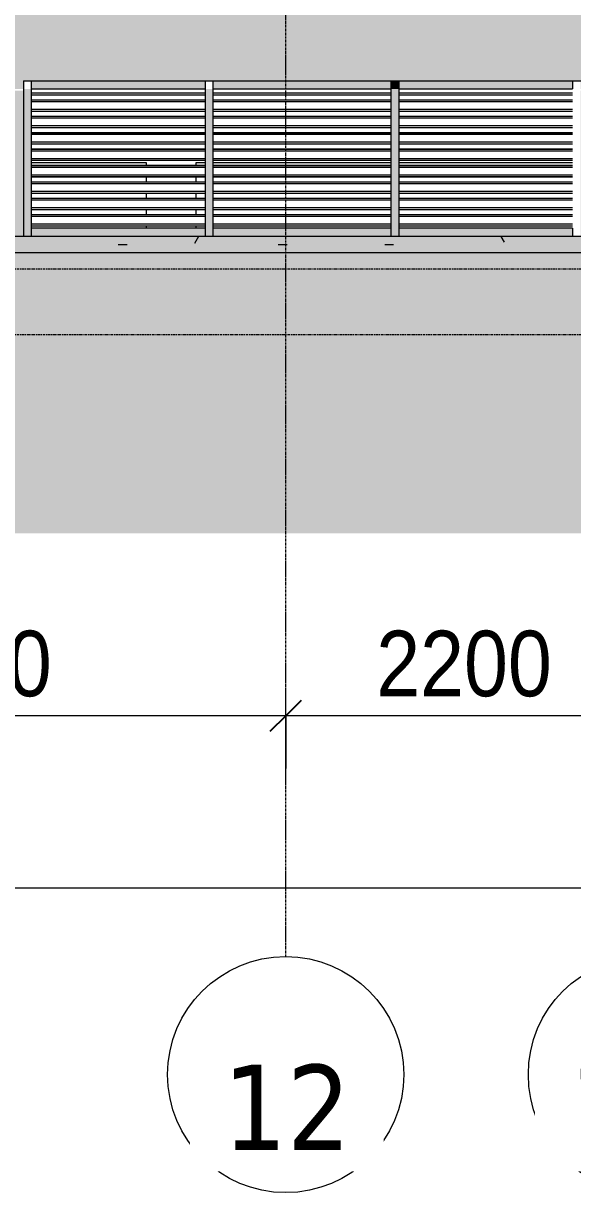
# Model space of a CAD drawing. Header units: millimetres. Extents: x -134153 to 99383, y -5233 to 35400.
# Drawn here: x -109753 to -106403, y -5233 to 1900 of the extents above; entities that cross this region are included whole.
import ezdxf

# ---------------------------------------------------------------- set-up
doc = ezdxf.new("R2010")
doc.units = ezdxf.units.MM
doc.linetypes.add('Centre', pattern=[31.75, 6.35, -4.7625, 15.875, -4.7625])
doc.linetypes.add('Grid Line', pattern=[22.225, 12.7, -3.175, 3.175, -3.175])
for name, color, linetype, lineweight in [('0-1', 7, 'Continuous', 5), ('A-ANNO-DIMS', 211, 'Continuous', 9), ('A-ANNO-DIMS-160', 211, 'Continuous', 9), ('A-DETL-GENF-2', 9, 'Continuous', 9), ('A-DETL-THIN', 151, 'Continuous', 9), ('A-FLOR-LEVL-2', 51, 'Centre', 9), ('A-GLAZ-CWMG', 51, 'Continuous', 9), ('A-WALL', 113, 'Continuous', 9), ('A-WALL-PATT', 111, 'Continuous', 9), ('A-WALL-PATT-2', 111, 'Continuous', 5), ('S-COLS-1', 7, 'Continuous', 9), ('S-GRID-1', 1, 'Grid Line', 9), ('S-GRID-IDEN', 1, 'Continuous', 9)]:
    doc.layers.add(name, color=color, linetype=linetype, lineweight=lineweight)
doc.styles.add('Tahoma_B_1', font='tahomabd_0.ttf', dxfattribs={"height": 520})
doc.styles.add('UTM Avo', font='UTM Avo.ttf', dxfattribs={"width": 0.9, "height": 400})
doc.dimstyles.new('1_Dim_chi_tiet_2_5', dxfattribs={"dimscale": 304.8, "dimtxt": 399.720379, "dimasz": 0.629921, "dimexe": 0.524934, "dimexo": 0.0625, "dimgap": 0.052493, "dimtad": 1, "dimdec": 0, "dimrnd": 5, "dimzin": 0, "dimdsep": 46, "dimtxsty": 'UTM Avo', "dimblk1": 'OBLIQUE', "dimblk2": 'OBLIQUE', "dimsah": 1, "dimcen": 0.09, "dimdle": 0.524934, "dimazin": 0, "dimtfac": 1, "dimtdec": 4, "dimtix": 1, "dimtmove": 0, "dimatfit": 3, "dimfxl": 1.049869, "dimfxlon": 1, "dimtvp": 1, "dimtolj": 1, "dimtzin": 0, "dimarcsym": 2})

# ---------------------------------------------------------------- blocks, each defined once
blk = doc.blocks.new('NCV_TKTC_KET CAU_rvt-1-TKCS_MẶT ĐỨNG HƯỚNG BẮC')
at = {"layer": 'S-COLS-1'}
blk.add_line((-109752.5, 1550), (-109752.5, 600), dxfattribs=at)
blk = doc.blocks.new('Rectangular Mullion - 50 x 100mm-3802493-TKCS_MẶT ĐỨNG HƯỚNG BẮC')
at = {"layer": 'A-GLAZ-CWMG'}
blk.add_hatch(color=256, dxfattribs=at).paths.add_polyline_path([(-106768.4, 1500), (-106402.6, 1500), (-106402.6, 1550), (-107460.9, 1549), (-107460.9, 1500), (-107165, 1500)])
for p, q in [((-107460.9, 1500), (-107460.9, 1550)), ((-107460.9, 1500), (-106402.6, 1500)), ((-106402.6, 1550), (-106402.6, 1500))]:
    blk.add_line(p, q, dxfattribs=at)
blk = doc.blocks.new('Rectangular Mullion - 50 x 100mm-3802494-TKCS_MẶT ĐỨNG HƯỚNG BẮC')
at = {"layer": 'A-GLAZ-CWMG'}
blk.add_hatch(color=256, dxfattribs=at).paths.add_polyline_path([(-108355, 1500), (-107510.9, 1500), (-107510.9, 1550), (-108594.3, 1549), (-108594.3, 1500)])
for p, q in [((-108594.3, 1500), (-108594.3, 1550)), ((-108594.3, 1500), (-107510.9, 1500)), ((-107510.9, 1550), (-107510.9, 1500))]:
    blk.add_line(p, q, dxfattribs=at)
blk = doc.blocks.new('Rectangular Mullion - 50 x 100mm-3802495-TKCS_MẶT ĐỨNG HƯỚNG BẮC')
at = {"layer": 'A-GLAZ-CWMG'}
blk.add_hatch(color=256, dxfattribs=at).paths.add_polyline_path([(-107510.9, 600), (-107510.9, 650), (-108594.3, 650), (-108594.3, 600), (-107561.7, 600)])
for p, q in [((-108594.3, 600), (-108594.3, 650)), ((-107510.9, 650), (-108594.3, 650)), ((-107510.9, 650), (-107510.9, 600))]:
    blk.add_line(p, q, dxfattribs=at)
blk = doc.blocks.new('Rectangular Mullion - 50 x 100mm-3802496-TKCS_MẶT ĐỨNG HƯỚNG BẮC')
at = {"layer": 'A-GLAZ-CWMG'}
blk.add_hatch(color=256, dxfattribs=at).paths.add_polyline_path([(-106768.4, 600), (-106402.6, 600), (-106402.6, 650), (-107460.9, 650), (-107460.9, 600), (-107165, 600)])
for p, q in [((-107460.9, 600), (-107460.9, 650)), ((-106402.6, 650), (-107460.9, 650)), ((-106402.6, 650), (-106402.6, 600))]:
    blk.add_line(p, q, dxfattribs=at)
blk = doc.blocks.new('Rectangular Mullion - MULLION LA SACH-3802497-TKCS_MẶT ĐỨNG HƯỚNG BẮC')
at = {"layer": 'A-GLAZ-CWMG'}
for p, q in [((-108594.3, 734.3), (-107510.9, 734.3)), ((-108594.3, 733.3), (-107510.9, 733.3)), ((-108594.3, 733.2), (-107510.9, 733.2)), ((-108594.3, 723.5), (-107510.9, 723.5)), ((-108594.3, 676.5), (-107510.9, 676.5)), ((-108594.3, 665), (-107510.9, 665)), ((-108594.3, 664.8), (-107510.9, 664.8))]:
    blk.add_line(p, q, dxfattribs=at)
blk = doc.blocks.new('Rectangular Mullion - MULLION LA SACH-3802498-TKCS_MẶT ĐỨNG HƯỚNG BẮC')
at = {"layer": 'A-GLAZ-CWMG'}
for p, q in [((-107460.9, 734.3), (-106402.6, 734.3)), ((-107460.9, 733.3), (-106402.6, 733.3)), ((-107460.9, 733.2), (-106402.6, 733.2)), ((-107460.9, 723.5), (-106402.6, 723.5)), ((-107460.9, 676.5), (-106402.6, 676.5)), ((-107460.9, 665), (-106402.6, 665)), ((-107460.9, 664.8), (-106402.6, 664.8))]:
    blk.add_line(p, q, dxfattribs=at)
blk = doc.blocks.new('Rectangular Mullion - MULLION LA SACH-V136-TKCS_MẶT ĐỨNG HƯỚNG BẮC')
at = {"layer": 'A-GLAZ-CWMG'}
for p, q in [((-108594.3, 1476.5), (-107510.9, 1476.5)), ((-108594.3, 1465), (-107510.9, 1465)), ((-108594.3, 1464.8), (-107510.9, 1464.8))]:
    blk.add_line(p, q, dxfattribs=at)
blk = doc.blocks.new('Rectangular Mullion - MULLION LA SACH-V137-TKCS_MẶT ĐỨNG HƯỚNG BẮC')
at = {"layer": 'A-GLAZ-CWMG'}
for p, q in [((-107460.9, 1476.5), (-106402.6, 1476.5)), ((-107460.9, 1465), (-106402.6, 1465)), ((-107460.9, 1464.8), (-106402.6, 1464.8))]:
    blk.add_line(p, q, dxfattribs=at)
blk = doc.blocks.new('Rectangular Mullion - 50 x 100mm-3089657-TKCS_MẶT ĐỨNG HƯỚNG BẮC')
at = {"layer": 'A-GLAZ-CWMG'}
blk.add_hatch(color=256, dxfattribs=at).paths.add_polyline_path([(-121177.5, 600), (-121177.5, 700), (-121227.5, 700), (-121227.5, 600)])
for p, q in [((-121227.5, 700), (-121227.5, 600)), ((-121177.5, 600), (-121177.5, 700))]:
    blk.add_line(p, q, dxfattribs=at)
blk = doc.blocks.new('Rectangular Mullion - 50 x 100mm-3089658-TKCS_MẶT ĐỨNG HƯỚNG BẮC')
at = {"layer": 'A-GLAZ-CWMG'}
blk.add_hatch(color=256, dxfattribs=at).paths.add_polyline_path([(-121177.5, 700), (-121177.5, 800), (-121227.5, 800), (-121227.5, 700)])
for p, q in [((-121227.5, 800), (-121227.5, 700)), ((-121177.5, 700), (-121177.5, 800))]:
    blk.add_line(p, q, dxfattribs=at)
blk = doc.blocks.new('Rectangular Mullion - 50 x 100mm-3089659-TKCS_MẶT ĐỨNG HƯỚNG BẮC')
at = {"layer": 'A-GLAZ-CWMG'}
blk.add_hatch(color=256, dxfattribs=at).paths.add_polyline_path([(-113552.6, 1500), (-113552.6, 1550), (-113602.6, 1549), (-113602.6, 1500)])
for p, q in [((-113602.6, 1550), (-113602.6, 1500)), ((-113552.6, 1500), (-113552.6, 1550))]:
    blk.add_line(p, q, dxfattribs=at)
blk = doc.blocks.new('Rectangular Mullion - 50 x 100mm-3089669-TKCS_MẶT ĐỨNG HƯỚNG BẮC')
at = {"layer": 'A-GLAZ-CWMG'}
blk.add_hatch(color=256, dxfattribs=at).paths.add_polyline_path([(-122252.5, 600), (-122202.5, 600), (-122202.5, 700), (-122252.5, 700)])
blk.add_line((-122202.5, 600), (-122202.5, 700), dxfattribs=at)
blk = doc.blocks.new('Rectangular Mullion - 50 x 100mm-3089670-TKCS_MẶT ĐỨNG HƯỚNG BẮC')
at = {"layer": 'A-GLAZ-CWMG'}
blk.add_hatch(color=256, dxfattribs=at).paths.add_polyline_path([(-122202.5, 700), (-122202.5, 800), (-122252.5, 800), (-122252.5, 700)])
blk.add_line((-122202.5, 700), (-122202.5, 800), dxfattribs=at)
blk = doc.blocks.new('Grid - M_Grid Head - Circle-353313-TKCS_MẶT ĐỨNG HƯỚNG BẮC')
at = {"layer": 'S-GRID-IDEN'}
blk.add_circle((-33652.6, -4512.7), 720, dxfattribs=at)
blk = doc.blocks.new('DIMBLOCK67-TKCS_MẶT ĐỨNG HƯỚNG BẮC')
at = {"layer": 'A-ANNO-DIMS-160'}
for p, q in [((-108152.6, -2644.5), (-108152.6, -2164.5)), ((-105952.6, -2644.5), (-105952.6, -2164.5)), ((-105952.6, -2324.5), (-108152.6, -2324.5)), ((-108152.6, -2324.5), (-108152.6, -2644.5)), ((-105952.6, -2324.5), (-105952.6, -2644.5))]:
    blk.add_line(p, q, dxfattribs=at)
at = {"layer": 'A-ANNO-DIMS-160', "lineweight": 25}
for p, q in [((-108152.6, -2324.5), (-108056.6, -2228.5)), ((-105952.6, -2324.5), (-105856.6, -2228.5)), ((-108152.6, -2324.5), (-108248.6, -2420.5)), ((-105952.6, -2324.5), (-106048.6, -2420.5))]:
    blk.add_line(p, q, dxfattribs=at)
at = {"layer": 'A-ANNO-DIMS-160', "color": 0, "insert": (-107600.3, -1804.9), "char_height": 400, "width": 1314.636, "attachment_point": 1, "line_spacing_factor": 1.110334, "style": 'UTM Avo'}
blk.add_mtext('2200', dxfattribs=at)
blk = doc.blocks.new('_Oblique')
at = {"color": 0, "linetype": 'ByBlock', "lineweight": -2}
blk.add_line((-0.5, -0.5), (0.5, 0.5), dxfattribs=at)
blk = doc.blocks.new('DIMBLOCK68-TKCS_MẶT ĐỨNG HƯỚNG BẮC')
at = {"layer": 'A-ANNO-DIMS-160'}
for p, q in [((-112052.6, -2644.5), (-112052.6, -2164.5)), ((-108152.6, -2644.5), (-108152.6, -2164.5)), ((-108152.6, -2324.5), (-112052.6, -2324.5)), ((-112052.6, -2324.5), (-112052.6, -2644.5)), ((-108152.6, -2324.5), (-108152.6, -2644.5))]:
    blk.add_line(p, q, dxfattribs=at)
at = {"layer": 'A-ANNO-DIMS-160', "lineweight": 25}
for p, q in [((-112052.6, -2324.5), (-111956.6, -2228.5)), ((-108152.6, -2324.5), (-108056.6, -2228.5)), ((-112052.6, -2324.5), (-112148.6, -2420.5)), ((-108152.6, -2324.5), (-108248.6, -2420.5))]:
    blk.add_line(p, q, dxfattribs=at)
at = {"layer": 'A-ANNO-DIMS-160', "color": 0, "insert": (-110650.4, -1804.9), "char_height": 400, "width": 1314.636, "attachment_point": 1, "line_spacing_factor": 1.110334, "style": 'UTM Avo'}
blk.add_mtext('3900', dxfattribs=at)
blk = doc.blocks.new('DIMBLOCK74-TKCS_MẶT ĐỨNG HƯỚNG BẮC')
at = {"layer": 'A-ANNO-DIMS-160'}
for p, q in [((-127252.6, -3694.5), (-127252.6, -3214.5)), ((-33652.6, -3694.5), (-33652.6, -3214.5)), ((-33492.6, -3374.5), (-127412.6, -3374.5)), ((-127252.6, -3374.5), (-127252.6, -3694.5)), ((-33652.6, -3374.5), (-33652.6, -3694.5))]:
    blk.add_line(p, q, dxfattribs=at)
at = {"layer": 'A-ANNO-DIMS-160', "lineweight": 25}
for p, q in [((-127252.6, -3374.5), (-127156.6, -3278.5)), ((-33652.6, -3374.5), (-33556.6, -3278.5)), ((-127252.6, -3374.5), (-127348.6, -3470.5)), ((-33652.6, -3374.5), (-33748.6, -3470.5))]:
    blk.add_line(p, q, dxfattribs=at)
at = {"layer": 'A-ANNO-DIMS-160', "color": 0, "insert": (-81137.3, -2854.9), "char_height": 400, "width": 1643.295, "attachment_point": 1, "line_spacing_factor": 1.110334, "style": 'UTM Avo'}
blk.add_mtext('93600', dxfattribs=at)

msp = doc.modelspace()

# ---------------------------------------------------------------- hatches: boundary and pattern name
at = {"layer": 'A-DETL-GENF-2'}
h = msp.add_hatch(dxfattribs=at)
h.set_pattern_fill('FP_29', color=256, style=0, pattern_type=2)
h.set_pattern_definition([(0, (-81864.44, 1200), (774.192, 774.192), [774.192, -774.192]), (0, (-81864.44, 1490.3), (774.192, 774.192), [774.192, -774.192]), (0, (-81864.44, 1780.64), (774.192, 774.192), [774.192, -774.192]), (90, (-81767.7, 1877.4), (-774.192, 774.192), [774.192, -774.192]), (90, (-81477.35, 1877.4), (-774.192, 774.192), [774.192, -774.192]), (90, (-81187, 1877.4), (-774.192, 774.192), [774.192, -774.192])])
h.paths.add_polyline_path([(-131360.5, -1211), (-29819, -1211), (-29819, 500), (-131360.5, 500), (-131360.5, -659)])
at = {"layer": 'A-WALL-PATT'}
h = msp.add_hatch(dxfattribs=at)
h.set_pattern_fill('FP_12', color=256, style=0, pattern_type=2)
h.set_pattern_definition([(0, (-81864.44, 1200), (1300.48, 325.12), [53.645, -921.715, 53.645, -6123.635]), (0, (-81864.44, 1200), (1300.48, 325.12), [-1029.005, -921.715, 53.645, -1897.075, -3251.2]), (0, (-81864.44, 1200), (1300.48, 325.12), [-3901.44, 53.645, -921.715, 53.645, -2222.195]), (0, (-81864.44, 1200), (1300.48, 325.12), [-4930.445, -596.595, 53.645, -1571.955]), (120, (-81376.76, 1362.56), (-931.8022, 963.6887), [53.645, -921.715, -6177.28]), (120, (-81376.76, 1362.56), (-931.8022, 963.6887), [-975.36, 53.645, -921.715, -5201.92]), (120, (-81376.76, 1362.56), (-931.8022, 963.6887), [-1950.72, 53.645, -1897.075, -3251.2]), (120, (-81376.76, 1362.56), (-931.8022, 963.6887), [-3901.44, 53.645, -921.715, -2275.84]), (120, (-81376.76, 1362.56), (-931.8022, 963.6887), [-4876.8, 53.645, -596.595, -1625.6]), (120, (-81376.76, 1362.56), (-931.8022, 963.6887), [-5527.04, 53.645, -1571.955]), (240, (-81214.2, 2012.8), (-368.6778, -1288.8087), [53.645, -921.715, -6177.28]), (240, (-81214.2, 2012.8), (-368.6778, -1288.8087), [-975.36, 53.645, -921.715, -5201.92]), (240, (-81214.2, 2012.8), (-368.6778, -1288.8087), [-1950.72, 53.645, -1897.075, -3251.2]), (240, (-81214.2, 2012.8), (-368.6778, -1288.8087), [-3901.44, 53.645, -921.715, -2275.84]), (240, (-81214.2, 2012.8), (-368.6778, -1288.8087), [-4876.8, 53.645, -596.595, -1625.6]), (240, (-81214.2, 2012.8), (-368.6778, -1288.8087), [-5527.04, 53.645, -1571.955])])
h.paths.add_polyline_path([(-100422, 500), (-100352.6, 500), (-100352.6, 600), (-114962.6, 600), (-114962.6, 500), (-101215.3, 500)])
h = msp.add_hatch(dxfattribs=at)
h.set_pattern_fill('FP_21', color=256, style=0, pattern_type=2)
h.set_pattern_definition([(349.695, (-100163.59, 869.39), (3657.59817, -609.61005), [68.155, -6747.38]), (0, (-100096.53, 857.2), (609.6, 609.6), [67.056, -542.544]), (18.435, (-100029.48, 857.2), (1219.1992, 609.6016), [57.832, -1869.893]), (172.875, (-99974.61, 875.49), (4267.1994, -609.5991), [49.148, -4865.604]), (174.806, (-100023.38, 881.584), (6096.00395, -609.55472), [67.333, -6665.92]), (194.036, (-100090.44, 887.68), (-1828.8022, -609.5924), [75.403, -2438.042]), (9.462, (-100114.82, 869.39), (3048.00504, 609.5835), [37.08, -3670.97]), (353.66, (-100078.244, 875.49), (-4876.8008, 609.58348), [55.202, -5464.96]), (185.711, (-100023.38, 869.39), (-5486.39511, -609.63944), [61.264, -6065.139]), (168.69, (-100084.34, 863.3), (2438.4, -609.6026), [31.084, -3077.28]), (354.806, (-100218.45, 863.296), (-6096.00395, 609.55472), [67.333, -6665.92]), (348.69, (-100151.4, 857.2), (-2438.4, 609.6026), [62.167, -3046.194]), (0, (-100090.44, 845), (609.6, 609.6), [73.152, -536.448]), (20.556, (-100017.284, 845.01), (3048.0001, 1219.19697), [52.084, -5156.34]), (3.814, (-99968.516, 863.296), (8534.40115, 609.58889), [91.643, -9072.654]), (354.806, (-99877.076, 869.39), (-6096.00395, 609.55472), [67.333, -6665.92]), (0, (-99810, 863.3), (609.6, 609.6), [67.056, -542.544]), (5.194, (-100352.564, 863.296), (6096.00395, 609.55472), [67.333, -6665.92]), (354.806, (-100285.51, 869.39), (-6096.00395, 609.55472), [67.333, -6665.92]), (0, (-100352.56, 875.5), (609.6, 609.6), [36.576, -573.024]), (5.194, (-100315.99, 875.49), (6096.00395, 609.55472), [67.333, -6665.92]), (0, (-100248.93, 881.6), (609.6, 609.6), [60.96, -548.64]), (10.305, (-100187.97, 881.584), (-3657.59817, -609.61005), [68.155, -6747.38]), (5.194, (-100120.916, 893.776), (6096.00395, 609.55472), [67.333, -6665.92]), (354.806, (-100053.86, 899.87), (-6096.00395, 609.55472), [67.333, -6665.92]), (354.806, (-99986.804, 893.776), (-6096.00395, 609.55472), [67.333, -6665.92]), (351.87, (-99919.75, 887.68), (-3657.60043, 609.5929), [86.21, -4224.312]), (0, (-99834.4, 875.5), (609.6, 609.6), [91.44, -518.16]), (347.471, (-99858.79, 509.73), (3047.99888, -609.61085), [56.202, -5564.033]), (354.289, (-99803.924, 497.536), (-5486.39511, 609.63944), [61.264, -6065.139]), (8.13, (-99858.79, 509.73), (3657.60043, 609.5929), [43.105, -4267.418]), (9.462, (-99816.12, 515.82), (3048.00504, 609.5835), [74.161, -3633.892]), (0, (-100352.56, 528), (609.6, 609.6), [73.152, -536.448]), (350.538, (-100279.41, 528.02), (-3048.00504, 609.5835), [37.08, -3670.97]), (201.801, (-100242.84, 521.92), (1828.8045, 609.5868), [32.828, -3249.968]), (192.995, (-100273.316, 509.73), (5486.39314, 1219.23746), [81.331, -8051.747]), (352.875, (-99791.73, 509.73), (-4267.1994, 609.5991), [49.148, -4865.604]), (7.125, (-99791.73, 509.73), (4267.1994, 609.5991), [49.148, -4865.604]), (0, (-100352.56, 515.8), (609.6, 609.6), [48.768, -560.832]), (194.036, (-100303.8, 515.82), (-1828.8022, -609.5924), [50.27, -2463.177]), (356.633, (-100218.452, 534.112), (-9753.59439, 609.691875), [103.811, -10277.302]), (357.709, (-100114.82, 528.016), (-14630.39665, 609.69909), [152.522, -15099.665]), (3.18, (-99962.42, 521.92), (10363.19831, 609.63121), [109.897, -10879.823]), (9.462, (-99852.69, 528.02), (3048.00504, 609.5835), [111.242, -3596.81]), (10.305, (-100352.564, 473.15), (-3657.59817, -609.61005), [68.155, -6747.38]), (15.945, (-100285.51, 485.34), (-2438.4042, -609.58315), [88.759, -4349.196]), (0, (-100200.16, 509.7), (609.6, 609.6), [79.248, -530.352]), (351.87, (-100120.92, 509.73), (-3657.60043, 609.5929), [86.21, -4224.312]), (3.576, (-100035.572, 497.536), (9144.00297, 609.5468), [97.726, -9674.906]), (351.254, (-99938.036, 503.63), (4267.20096, -609.58783), [80.18, -7937.856]), (345.964, (-99858.79, 491.44), (-1828.8022, 609.5924), [75.403, -2438.042]), (0, (-99785.64, 473.15), (609.6, 609.6), [42.672, -566.928]), (174.806, (-100218.45, 534.11), (6096.00395, -609.55472), [134.665, -6598.587]), (355.236, (-100352.564, 570.69), (-6705.59647, 609.64143), [146.811, -7193.745]), (0, (-100206.26, 558.5), (609.6, 609.6), [140.208, -469.392]), (4.086, (-100066.05, 558.496), (7924.79503, 609.65274), [171.123, -8385.02]), (0, (-99895.36, 570.7), (609.6, 609.6), [152.4, -457.2]), (7.125, (-100352.564, 442.67), (4267.1994, 609.5991), [147.443, -4767.311]), (6.34, (-100206.26, 460.96), (4876.8008, 609.58348), [110.403, -5409.758]), (357.51, (-100096.532, 473.152), (-13411.196973, 609.70439), [140.34, -13893.706]), (353.48, (-99956.324, 467.056), (-15849.59217, 1828.855172), [214.749, -21260.135]), (3.013, (-100352.564, 838.912), (10972.79715, 609.6408), [115.984, -11482.446]), (351.87, (-100236.74, 845.01), (-3657.60043, 609.5929), [129.316, -4181.208]), (357.614, (-100108.724, 826.72), (-14020.799432, 609.613717), [146.431, -14496.664]), (10.62, (-99962.42, 820.624), (-6705.59246, -1219.23973), [99.236, -9824.334]), (0, (-99864.9, 838.9), (609.6, 609.6), [121.92, -487.68]), (356.82, (-100352.564, 912.064), (-10363.19831, 609.63121), [109.897, -10879.823]), (6.009, (-100242.836, 905.968), (-6095.99899, -609.599175), [116.464, -11529.929]), (6.71, (-100127.012, 918.16), (-5486.397345, -609.61573), [104.346, -10330.325]), (354.289, (-100023.38, 930.35), (-5486.39511, 609.63944), [122.528, -6003.877]), (347.905, (-99901.46, 918.16), (-5486.39487, 1219.22295), [87.281, -8640.862]), (9.462, (-99816.12, 899.87), (3048.00504, 609.5835), [74.161, -3633.892]), (3.814, (-100352.564, 796.24), (8534.40115, 609.58889), [91.643, -9072.654]), (347.196, (-100261.124, 802.336), (-7924.80896, 1828.76326), [137.532, -13615.67]), (0, (-100127, 771.86), (609.6, 609.6), [152.4, -457.2]), (5.44, (-99974.612, 771.856), (-6705.60249, -609.56085), [128.595, -12730.932]), (6.71, (-99846.596, 784.048), (-5486.397345, -609.61573), [104.346, -10330.325]), (0, (-100352.56, 954.74), (609.6, 609.6), [103.632, -505.968]), (8.13, (-100248.93, 954.74), (3657.60043, 609.5929), [172.421, -4138.102]), (357.614, (-100078.244, 979.12), (-14020.799432, 609.613717), [146.431, -14496.664]), (354.472, (-99931.94, 973.024), (12801.591011, -1219.302898), [189.859, -18796.025]), (6.843, (-100352.564, 400), (-10363.195037, -1219.241277), [153.494, -15195.842]), (0, (-100200.16, 418.3), (609.6, 609.6), [170.688, -438.912]), (356.348, (-100029.476, 418.288), (-18897.604963, 1219.126665), [287.095, -28422.422]), (0, (-100352.56, 613.36), (609.6, 609.6), [146.304, -463.296]), (4.764, (-100206.26, 613.36), (6705.59647, 609.64143), [146.811, -7193.745]), (358.152, (-100059.956, 625.552), (-18287.996238, 609.724117), [189.074, -18718.355]), (357.274, (-99870.98, 619.456), (-12192.004244, 609.534153), [128.161, -12687.945]), (354.806, (-100352.564, 710.896), (-6096.00395, 609.55472), [134.665, -6598.587]), (0, (-100218.45, 698.7), (609.6, 609.6), [195.072, -414.528]), (1.909, (-100023.38, 698.704), (17678.40105, 609.553228), [182.982, -18115.176]), (3.576, (-99840.5, 704.8), (9144.00297, 609.5468), [97.726, -9674.906])])
h.paths.add_polyline_path([(-100422, 500), (-100352.6, 500), (-100352.6, 600), (-114962.6, 600), (-114962.6, 500), (-101215.3, 500)])
at = {"layer": 'A-WALL-PATT-2'}
h = msp.add_hatch(color=256, dxfattribs=at)
h.paths.add_polyline_path([(-112602.6, 600), (-112402.6, 600), (-112402.6, 1490), (-112602.6, 1490), (-112602.6, 721)])
h.paths.add_polyline_path([(-110452.5, 600), (-109752.6, 600), (-109752.6, 1490), (-110452.5, 1490), (-110452.5, 997)])
h.paths.add_polyline_path([(-106352.6, 600), (-105952.6, 600), (-105952.6, 1490), (-106352.6, 1490), (-106352.6, 997)])
h.paths.add_polyline_path([(-109752.6, 1500), (-109752.6, 1550), (-106352.6, 1549), (-106352.6, 1500), (-105952.6, 1500), (-105952.6, 2200), (-114542.6, 2200), (-114542.6, 1550), (-112602.6, 1549), (-112602.6, 1500), (-112402.6, 1500), (-112402.6, 1550), (-110452.5, 1549), (-110452.5, 1500), (-109941.6, 1500)])

# ---------------------------------------------------------------- linework, layer by layer
at = {"layer": 'A-DETL-THIN'}
msp.add_line((-29819, 500), (-131360.5, 500), dxfattribs=at)
at = {"layer": 'A-FLOR-LEVL-2'}
for p, q in [((-25724.3, 400), (-134152.6, 400)), ((-27756.3, 0), (-134152.6, 0))]:
    msp.add_line(p, q, dxfattribs=at)
at = {"layer": 'A-WALL'}
for p, q in [((-109752.6, 1550), (-106352.6, 1550)), ((-109001.6, 1050), (-109702.6, 1050)), ((-109001.6, 1034.3), (-109001.6, 1050)), ((-108701.6, 1050), (-108701.6, 1034.3)), ((-108644.3, 1050), (-108701.6, 1050)), ((-107510.9, 1050), (-108594.3, 1050)), ((-106402.6, 1050), (-107460.9, 1050)), ((-109001.6, 934.3), (-109001.6, 965)), ((-108701.6, 965), (-108701.6, 934.3)), ((-109001.6, 834.3), (-109001.6, 865)), ((-108701.6, 865), (-108701.6, 834.3)), ((-109001.6, 734.3), (-109001.6, 765)), ((-108701.6, 765), (-108701.6, 734.3)), ((-109001.6, 650), (-109001.6, 665)), ((-108701.6, 665), (-108701.6, 650)), ((-98168.8, 600), (-114962.6, 600))]:
    msp.add_line(p, q, dxfattribs=at)
at = {"layer": 'S-GRID-1'}
for p, q in [((-108152.6, 207.3), (-108152.6, 30285.9)), ((-108152.6, -3792.7), (-108152.6, 207.3))]:
    msp.add_line(p, q, dxfattribs=at)

# ---------------------------------------------------------------- block references
at = {"layer": '0-1'}
msp.add_blockref('NCV_TKTC_KET CAU_rvt-1-TKCS_MẶT ĐỨNG HƯỚNG BẮC', (0, 0), dxfattribs=at)
at = {"layer": 'A-GLAZ-CWMG'}
for name, p in [('Rectangular Mullion - 50 x 100mm-3089670-TKCS_MẶT ĐỨNG HƯỚNG BẮC', (12499.9, 700)), ('Rectangular Mullion - 50 x 100mm-3802493-TKCS_MẶT ĐỨNG HƯỚNG BẮC', (-2241.7, 0)), ('Rectangular Mullion - 50 x 100mm-3089658-TKCS_MẶT ĐỨNG HƯỚNG BẮC', (12583.3, 700)), ('Rectangular Mullion - 50 x 100mm-3802494-TKCS_MẶT ĐỨNG HƯỚNG BẮC', (0, 0)), ('Rectangular Mullion - 50 x 100mm-3089659-TKCS_MẶT ĐỨNG HƯỚNG BẮC', (6091.6, 0)), ('Rectangular Mullion - 50 x 100mm-3089658-TKCS_MẶT ĐỨNG HƯỚNG BẮC', (13716.6, 700)), ('Rectangular Mullion - 50 x 100mm-3802493-TKCS_MẶT ĐỨNG HƯỚNG BẮC', (0, 0)), ('Rectangular Mullion - MULLION LA SACH-V137-TKCS_MẶT ĐỨNG HƯỚNG BẮC', (-2241.7, 0)), ('Rectangular Mullion - MULLION LA SACH-3802498-TKCS_MẶT ĐỨNG HƯỚNG BẮC', (-2241.7, 700)), ('Rectangular Mullion - MULLION LA SACH-V136-TKCS_MẶT ĐỨNG HƯỚNG BẮC', (0, 0)), ('Rectangular Mullion - MULLION LA SACH-3802497-TKCS_MẶT ĐỨNG HƯỚNG BẮC', (0, 700)), ('Rectangular Mullion - MULLION LA SACH-V137-TKCS_MẶT ĐỨNG HƯỚNG BẮC', (0, 0)), ('Rectangular Mullion - MULLION LA SACH-3802498-TKCS_MẶT ĐỨNG HƯỚNG BẮC', (0, 700)), ('Rectangular Mullion - 50 x 100mm-3089670-TKCS_MẶT ĐỨNG HƯỚNG BẮC', (12499.9, 600)), ('Rectangular Mullion - 50 x 100mm-3089658-TKCS_MẶT ĐỨNG HƯỚNG BẮC', (12583.3, 600)), ('Rectangular Mullion - 50 x 100mm-3089658-TKCS_MẶT ĐỨNG HƯỚNG BẮC', (13716.6, 600)), ('Rectangular Mullion - 50 x 100mm-3089670-TKCS_MẶT ĐỨNG HƯỚNG BẮC', (12499.9, 500)), ('Rectangular Mullion - MULLION LA SACH-3802498-TKCS_MẶT ĐỨNG HƯỚNG BẮC', (-2241.7, 600)), ('Rectangular Mullion - 50 x 100mm-3089658-TKCS_MẶT ĐỨNG HƯỚNG BẮC', (12583.3, 500)), ('Rectangular Mullion - MULLION LA SACH-3802497-TKCS_MẶT ĐỨNG HƯỚNG BẮC', (0, 600)), ('Rectangular Mullion - 50 x 100mm-3089658-TKCS_MẶT ĐỨNG HƯỚNG BẮC', (13716.6, 500)), ('Rectangular Mullion - MULLION LA SACH-3802498-TKCS_MẶT ĐỨNG HƯỚNG BẮC', (0, 600)), ('Rectangular Mullion - MULLION LA SACH-3802498-TKCS_MẶT ĐỨNG HƯỚNG BẮC', (-2241.7, 500)), ('Rectangular Mullion - MULLION LA SACH-3802497-TKCS_MẶT ĐỨNG HƯỚNG BẮC', (0, 500)), ('Rectangular Mullion - MULLION LA SACH-3802498-TKCS_MẶT ĐỨNG HƯỚNG BẮC', (0, 500)), ('Rectangular Mullion - 50 x 100mm-3089670-TKCS_MẶT ĐỨNG HƯỚNG BẮC', (12499.9, 400)), ('Rectangular Mullion - 50 x 100mm-3089658-TKCS_MẶT ĐỨNG HƯỚNG BẮC', (12583.3, 400)), ('Rectangular Mullion - 50 x 100mm-3089658-TKCS_MẶT ĐỨNG HƯỚNG BẮC', (13716.6, 400)), ('Rectangular Mullion - 50 x 100mm-3089670-TKCS_MẶT ĐỨNG HƯỚNG BẮC', (12499.9, 300)), ('Rectangular Mullion - MULLION LA SACH-3802498-TKCS_MẶT ĐỨNG HƯỚNG BẮC', (-2241.7, 400)), ('Rectangular Mullion - 50 x 100mm-3089658-TKCS_MẶT ĐỨNG HƯỚNG BẮC', (12583.3, 300)), ('Rectangular Mullion - MULLION LA SACH-3802497-TKCS_MẶT ĐỨNG HƯỚNG BẮC', (0, 400)), ('Rectangular Mullion - 50 x 100mm-3089658-TKCS_MẶT ĐỨNG HƯỚNG BẮC', (13716.6, 300)), ('Rectangular Mullion - MULLION LA SACH-3802498-TKCS_MẶT ĐỨNG HƯỚNG BẮC', (0, 400)), ('Rectangular Mullion - 50 x 100mm-3089670-TKCS_MẶT ĐỨNG HƯỚNG BẮC', (12499.9, 200)), ('Rectangular Mullion - MULLION LA SACH-3802498-TKCS_MẶT ĐỨNG HƯỚNG BẮC', (-2241.7, 300)), ('Rectangular Mullion - 50 x 100mm-3089658-TKCS_MẶT ĐỨNG HƯỚNG BẮC', (12583.3, 200)), ('Rectangular Mullion - MULLION LA SACH-3802497-TKCS_MẶT ĐỨNG HƯỚNG BẮC', (0, 300)), ('Rectangular Mullion - 50 x 100mm-3089658-TKCS_MẶT ĐỨNG HƯỚNG BẮC', (13716.6, 200)), ('Rectangular Mullion - MULLION LA SACH-3802498-TKCS_MẶT ĐỨNG HƯỚNG BẮC', (0, 300)), ('Rectangular Mullion - MULLION LA SACH-3802498-TKCS_MẶT ĐỨNG HƯỚNG BẮC', (-2241.7, 200)), ('Rectangular Mullion - MULLION LA SACH-3802497-TKCS_MẶT ĐỨNG HƯỚNG BẮC', (0, 200)), ('Rectangular Mullion - MULLION LA SACH-3802498-TKCS_MẶT ĐỨNG HƯỚNG BẮC', (0, 200)), ('Rectangular Mullion - 50 x 100mm-3089670-TKCS_MẶT ĐỨNG HƯỚNG BẮC', (12499.9, 100)), ('Rectangular Mullion - 50 x 100mm-3089658-TKCS_MẶT ĐỨNG HƯỚNG BẮC', (12583.3, 100)), ('Rectangular Mullion - 50 x 100mm-3089658-TKCS_MẶT ĐỨNG HƯỚNG BẮC', (13716.6, 100)), ('Rectangular Mullion - 50 x 100mm-3089670-TKCS_MẶT ĐỨNG HƯỚNG BẮC', (12499.9, 0)), ('Rectangular Mullion - MULLION LA SACH-3802498-TKCS_MẶT ĐỨNG HƯỚNG BẮC', (-2241.7, 100)), ('Rectangular Mullion - 50 x 100mm-3089658-TKCS_MẶT ĐỨNG HƯỚNG BẮC', (12583.3, 0)), ('Rectangular Mullion - MULLION LA SACH-3802497-TKCS_MẶT ĐỨNG HƯỚNG BẮC', (0, 100)), ('Rectangular Mullion - 50 x 100mm-3089658-TKCS_MẶT ĐỨNG HƯỚNG BẮC', (13716.6, 0)), ('Rectangular Mullion - MULLION LA SACH-3802498-TKCS_MẶT ĐỨNG HƯỚNG BẮC', (0, 100)), ('Rectangular Mullion - MULLION LA SACH-3802498-TKCS_MẶT ĐỨNG HƯỚNG BẮC', (-2241.7, 0)), ('Rectangular Mullion - MULLION LA SACH-3802497-TKCS_MẶT ĐỨNG HƯỚNG BẮC', (0, 0)), ('Rectangular Mullion - MULLION LA SACH-3802498-TKCS_MẶT ĐỨNG HƯỚNG BẮC', (0, 0)), ('Rectangular Mullion - 50 x 100mm-3089669-TKCS_MẶT ĐỨNG HƯỚNG BẮC', (12499.9, 0)), ('Rectangular Mullion - 50 x 100mm-3802496-TKCS_MẶT ĐỨNG HƯỚNG BẮC', (-2241.7, 0)), ('Rectangular Mullion - 50 x 100mm-3089657-TKCS_MẶT ĐỨNG HƯỚNG BẮC', (12583.3, 0)), ('Rectangular Mullion - 50 x 100mm-3802495-TKCS_MẶT ĐỨNG HƯỚNG BẮC', (0, 0)), ('Rectangular Mullion - 50 x 100mm-3089657-TKCS_MẶT ĐỨNG HƯỚNG BẮC', (13716.6, 0)), ('Rectangular Mullion - 50 x 100mm-3802496-TKCS_MẶT ĐỨNG HƯỚNG BẮC', (0, 0))]:
    msp.add_blockref(name, p, dxfattribs=at)
at = {"layer": 'S-GRID-IDEN'}
for p in [(-74500, 0), (-72300, 0)]:
    msp.add_blockref('Grid - M_Grid Head - Circle-353313-TKCS_MẶT ĐỨNG HƯỚNG BẮC', p, dxfattribs=at)

# ---------------------------------------------------------------- dimensions: what is measured, and where the dimension line sits
at = {"layer": 'A-ANNO-DIMS'}
for base, p1, p2, override, picture, middle in [((-112052.6, -2324.5), (-108152.6, -2644.5), (-112052.6, -2644.5), {"dimpost": '<>', "dimfxl": 3900.071331}, 'DIMBLOCK68-TKCS_MẶT ĐỨNG HƯỚNG BẮC', (-110102.6, -2101.5)), ((-108152.6, -2324.5), (-105952.6, -2644.5), (-108152.6, -2644.5), {"dimpost": '<>', "dimfxl": 2200}, 'DIMBLOCK67-TKCS_MẶT ĐỨNG HƯỚNG BẮC', (-107052.6, -2101.5)), ((-127252.6, -3374.5), (-33652.6, -3694.5), (-127252.6, -3694.5), {"dimpost": '<>', "dimfxl": 93600}, 'DIMBLOCK74-TKCS_MẶT ĐỨNG HƯỚNG BẮC', (-80452.6, -3151.5))]:
    dim = msp.add_linear_dim(base=base, p1=p1, p2=p2, dimstyle='1_Dim_chi_tiet_2_5', override=override, dxfattribs=at)
    dim.commit()
    dim.dimension.update_dxf_attribs({"geometry": picture, "text_midpoint": middle})

# ---------------------------------------------------------------- next in the draw order: texts
at = {"layer": 'S-GRID-IDEN', "char_height": 520, "attachment_point": 5, "line_spacing_factor": 0.996129, "style": 'Tahoma_B_1', "bg_fill": 3, "box_fill_scale": 1.25, "bg_fill_color": 256, "bg_fill_true_color": 13158600, "bg_fill_transparency": 0}
for s, insert, width in [('\\pt2031.9988,4063.9976,6096.0016,8128.0004,10159.9992,12191.998,14224.002,16256.0008,18287.9996,20319.9984,22352.0024,24384.0012,26416,28447.9988,30479.9976,32512.0016,34544.0004,36575.9992,38607.998,40640.002,42672.0008,44703.9996,46735.9984,48768.0024,50800.0012,52832,54863.9988,56895.9976,58928.0016,60960.0004,62991.9992,65023.998;12', (-108145.9, -4712.4), 921.6), ("\\pt2031.9988,4063.9976,6096.0016,8128.0004,10159.9992,12191.998,14224.002,16256.0008,18287.9996,20319.9984,22352.0024,24384.0012,26416,28447.9988,30479.9976,32512.0016,34544.0004,36575.9992,38607.998,40640.002,42672.0008,44703.9996,46735.9984,48768.0024,50800.0012,52832,54863.9988,56895.9976,58928.0016,60960.0004,62991.9992,65023.998;12'", (-105945.9, -4712.4), 1112)]:
    msp.add_mtext(s, dxfattribs=dict(at, insert=insert, width=width))

doc.saveas('drawing.dxf')
